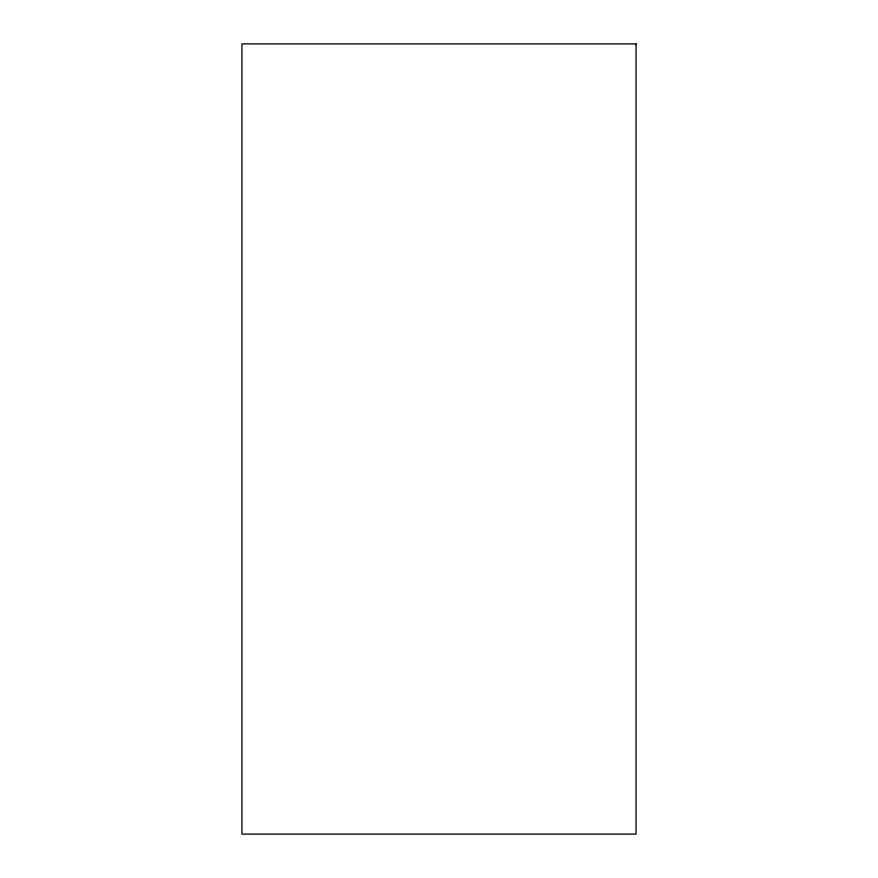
<?xml version="1.0" encoding="UTF-8"?>
<svg xmlns="http://www.w3.org/2000/svg" width="878" height="878" viewBox="0 0 878 878"><rect width="100%" height="100%" fill="white"/><g stroke="black" fill="none" stroke-linecap="round" stroke-linejoin="round"><path stroke-width="1.32" d="M636.067 43.9L241.933 43.9L241.933 834.1L636.067 834.1L636.067 43.9"/></g></svg>
